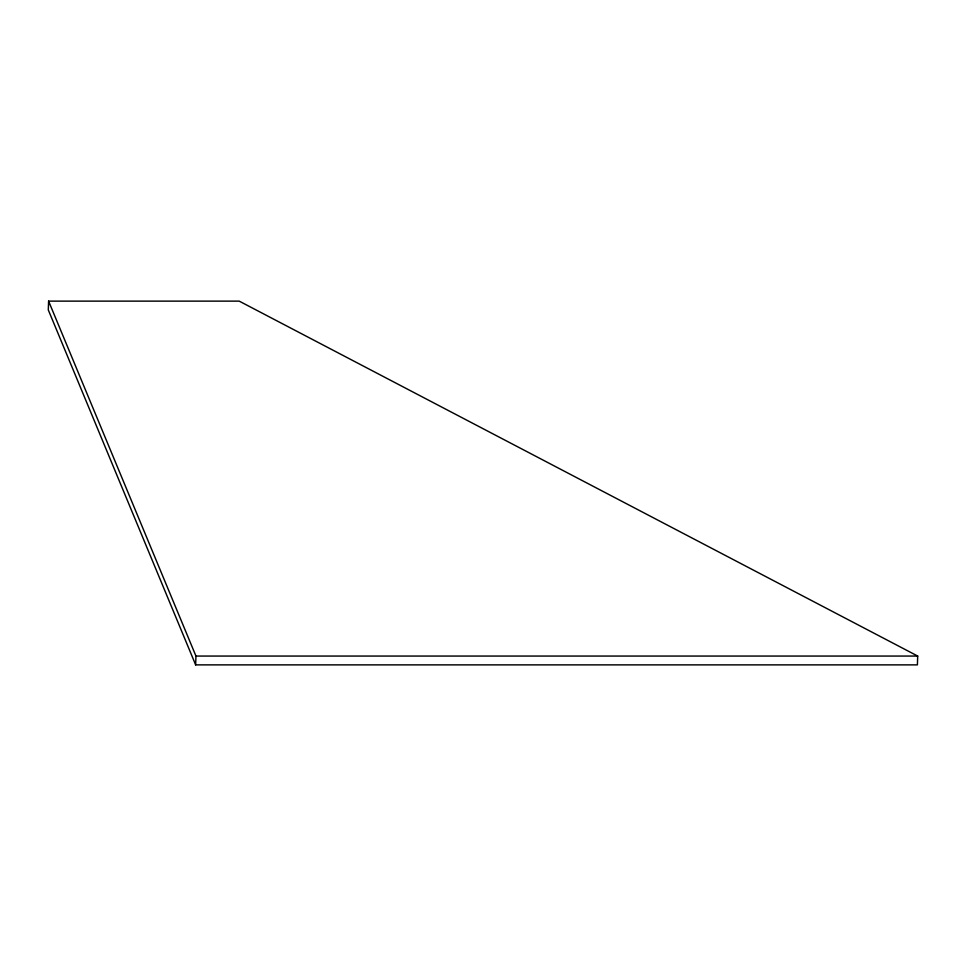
<?xml version="1.0" encoding="UTF-8"?>
<svg xmlns="http://www.w3.org/2000/svg" width="966" height="966" viewBox="0 0 966 966"><rect width="100%" height="100%" fill="white"/><g stroke="black" fill="none" stroke-linecap="round" stroke-linejoin="round"><path stroke-width="1.45" d="M48.602 301.126L48.3 309.941L195.651 664.874L917.398 664.874L917.7 656.059L239.206 301.126L48.602 301.126L195.953 656.059L195.651 664.874M195.953 656.059L917.7 656.059"/></g></svg>
